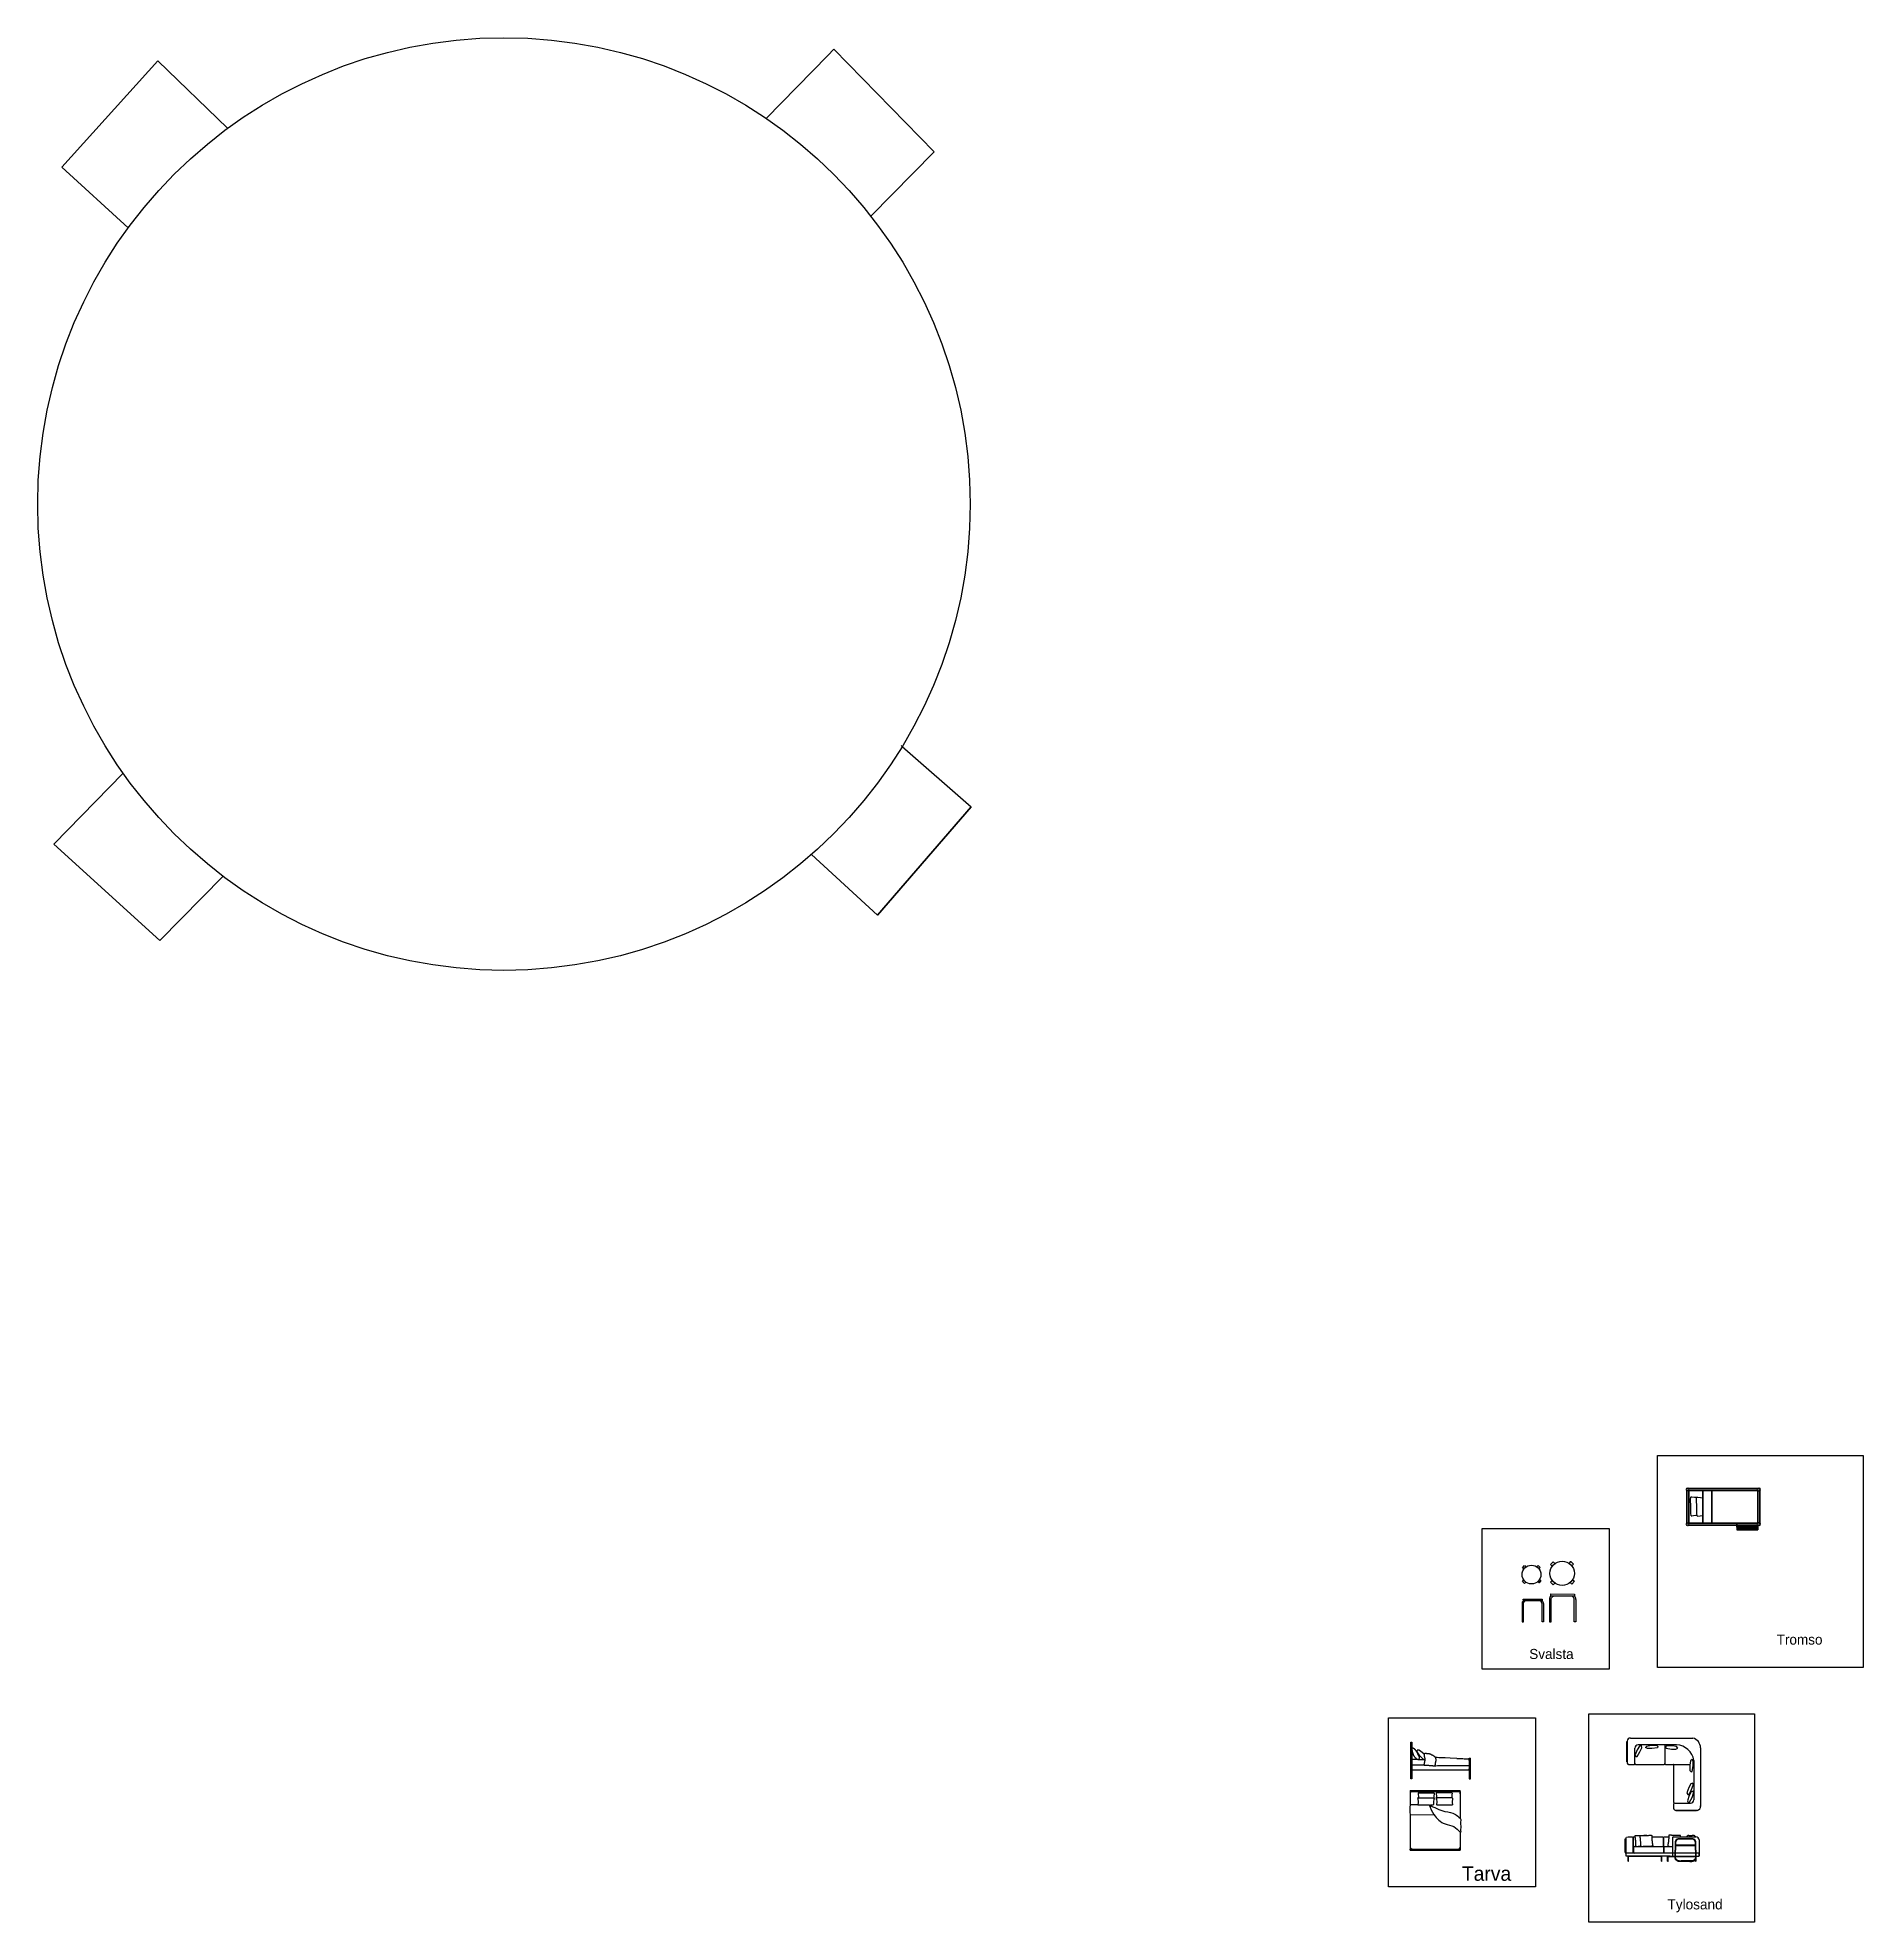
# Model space of a CAD drawing. Header units: centimetres. Extents: x -2849 to 3476, y -1522 to 5005.
import ezdxf

# ---------------------------------------------------------------- set-up
doc = ezdxf.new("R2010")
doc.units = ezdxf.units.CM
doc.layers.add('A-FLOR-LEVL', color=7, linetype='Continuous', lineweight=35)

# ---------------------------------------------------------------- blocks, each defined once
blk = doc.blocks.new('A$C52764F6E')
at = {"color": 7}
for p, q in [((-354.9, 279.1), (-354.9, 202.4)), ((-184.4, 266.2), (-317.6, 266.2)), ((-224.6, 266.2), (-224.6, 201.4)), ((-350.8, 198.8), (-330.4, 198.8)), ((-328.6, 201.9), (-328.6, 255.2)), ((-326.8, 198.8), (-226.7, 198.9)), ((-222.4, 198.9), (-137.5, 198.9)), ((-194.7, 197.8), (-194.7, 67.7)), ((-126.4, 198.9), (-124.7, 198.9)), ((-124.7, 212.3), (-124.7, 75.5)), ((-194.7, 61.2), (-194.7, 45.7)), ((-190.7, 64.5), (-135.7, 64.5)), ((-112.5, 39), (-186.4, 39))]:
    blk.add_line(p, q, dxfattribs=at)
for points in [[(-356.7, 278), (-354.9, 278), (-354.9, 207.2), (-356.7, 207.2)], [(-186.4, 39), (-114.9, 39), (-114.9, 38.1), (-186.4, 38.1)]]:
    blk.add_lwpolyline(points, close=True, dxfattribs=at)
for points in [[(-343.8, 290.1), (-128.2, 290.1)], [(-101.3, 256.2), (-101.3, 52.4)]]:
    blk.add_lwpolyline(points)
for points in [[(-311, 242), (-305.1, 256.3), (-306, 263.6), (-312.7, 261.8), (-320.7, 248.9), (-327.8, 231.6), (-325.6, 225.5), (-321.2, 225.6), (-311, 242)], [(-269.8, 253.3), (-285.2, 253.3), (-291.6, 257), (-287.5, 262.4), (-272.5, 264.9), (-253.7, 264.9), (-248.9, 260.6), (-250.7, 256.5), (-269.8, 253.3)], [(-201.6, 251.8), (-186.2, 251.8), (-179.8, 255.4), (-184, 260.9), (-198.9, 263.4), (-217.7, 263.4), (-222.5, 259.1), (-220.7, 254.9), (-201.6, 251.8)], [(-126.4, 193.4), (-126.4, 208.8), (-130, 215.2), (-135.5, 211.1), (-138, 196.1), (-138, 177.3), (-133.7, 172.5), (-129.6, 174.3), (-126.4, 193.4)], [(-131.9, 112), (-127, 126.6), (-128.4, 133.9), (-134.9, 131.7), (-142, 118.3), (-148.1, 100.6), (-145.6, 94.6), (-141.1, 95), (-131.9, 112)], [(-130.4, 84.5), (-125.4, 99.1), (-126.8, 106.3), (-133.3, 104.1), (-140.5, 90.8), (-146.5, 73), (-144, 67), (-139.5, 67.4), (-130.4, 84.5)]]:
    blk.add_lwpolyline(points, dxfattribs=at)
for centre, radius, start, end in [((-343.8, 279.1), 11, 90, 180), ((-317.6, 255.2), 11, 90, 180), ((-186.8, 203.6), 62.7, 8.02146, 87.7588), ((-136.4, 255.9), 35.1, 359.62521, 76.46335), ((-350.8, 202.9), 4.13, 187.07991, 270), ((-333, 202.4), 4.44, 305.96146, 6.03927), ((-324.2, 202.4), 4.44, 173.96073, 234.03854), ((-227.2, 201.5), 2.68, 281.39535, 357.14127), ((-221.9, 201.5), 2.68, 182.85873, 258.42114), ((-192.4, 196.5), 2.7, 117.8423, 149.74503), ((-190.2, 69.2), 4.71, 197.76583, 264.587), ((-135.7, 75.5), 11, 270, 0), ((-185.3, 48.9), 9.9, 192.25071, 265.28233), ((-190.2, 59.8), 4.71, 95.413, 162.23417), ((-116.3, 53.6), 15, 284.70452, 4.47615)]:
    blk.add_arc(centre, radius, start, end, dxfattribs=at)
blk = doc.blocks.new('A$C503C4126')
at = {"color": 7}
for p, q in [((46.7, 144.7), (124.8, 144.7)), ((135.8, 133.7), (135.8, 88.5)), ((-110.2, 60.4), (-110.2, 77.9)), ((-108.3, 60.4), (-108.3, 76)), ((5.4, 76), (-108.3, 76)), ((5.4, 60.4), (5.4, 76)), ((7.3, 60.4), (7.3, 77.8)), ((24.6, 87.7), (7.8, 87.7)), ((26.8, 77.9), (52.5, 77.9)), ((26.8, 60.4), (26.8, 77.9)), ((28.7, 76), (52.5, 76)), ((28.7, 60.4), (28.7, 76)), ((123.2, 115.4), (54.4, 115.4)), ((123.2, 113.5), (54.4, 113.5)), ((54.4, 77.9), (123.2, 77.9)), ((54.4, 76), (123.2, 76)), ((134.8, 87.5), (125.1, 87.5)), ((125.1, 77.9), (134.8, 77.9)), ((135.8, 86.5), (135.8, 77.9)), ((135.8, 78.9), (135.8, 86.5))]:
    blk.add_line(p, q, dxfattribs=at)
for points in [[(-119.6, 91.1), (-119.6, 138), (-118.4, 138), (-118.4, 91.1)], [(-117.1, 140.8), (-115.7, 143.4), (-109.3, 144.7), (-96.2, 144.7), (-93.6, 143.5), (-92.4, 138.2)], [(-109.3, 144.7), (-96.2, 144.7)], [(-92.4, 87.7), (-92.4, 144.7), (-85.4, 144.7)], [(-92.4, 144.7), (-92.4, 109.3)], [(-85.7, 149), (-84.8, 149.1), (-83.2, 149.2), (-81.2, 149.2), (-78.7, 149.2), (-76, 149.1), (-73.1, 149.1), (-70.2, 149.1), (-67.4, 149.1), (-64.8, 149.2), (-62.4, 149.3), (-60.1, 149.4), (-58.1, 149.5), (-56.2, 149.6), (-54.6, 149.8), (-53.2, 149.9), (-51.9, 150), (-50.8, 150.1), (-49.9, 150.2), (-49.2, 150.3), (-48.5, 150.3), (-48, 150.4), (-47.6, 150.4), (-47.3, 150.4), (-47, 150.4), (-46.7, 150.4), (-46.5, 150.4), (-46.3, 150.4), (-46.1, 150.3), (-45.9, 150.3), (-45.8, 150.2), (-45.7, 150.1), (-45.6, 150), (-45.5, 149.8), (-45.4, 149.6), (-45.4, 149.4), (-45.3, 149.3)], [(-65, 110.9), (-65.8, 110.9), (-67.2, 110.8), (-68.6, 110.7), (-70, 110.7), (-71.3, 110.6), (-72.6, 110.5), (-73.8, 110.5), (-75, 110.5), (-76.1, 110.4), (-77.1, 110.4), (-78, 110.4), (-78.8, 110.4), (-79.5, 110.4), (-80.1, 110.4), (-80.6, 110.5), (-81, 110.5), (-81.3, 110.6), (-81.6, 110.7), (-81.8, 110.8), (-81.9, 110.9), (-82.1, 111), (-82.2, 111.2), (-82.3, 111.4), (-82.4, 111.5), (-82.5, 111.7), (-82.5, 111.9), (-82.6, 112.1), (-82.6, 112.3), (-82.7, 112.5), (-82.7, 112.7), (-82.7, 113), (-82.7, 113.3), (-82.7, 113.8), (-82.8, 114.4), (-82.8, 115.2), (-82.8, 116.2), (-82.9, 117.4), (-82.9, 118.8), (-83, 120.4), (-83, 122.1), (-83.1, 123.8), (-83.2, 125.7), (-83.4, 127.6), (-83.5, 129.4), (-83.7, 131.3), (-83.8, 133.1), (-84, 134.8), (-84.2, 136.5), (-84.4, 138.1), (-84.6, 139.6), (-84.8, 140.9), (-85, 142.2), (-85.2, 143.3), (-85.3, 144.3), (-85.5, 145.1), (-85.6, 146), (-85.7, 146.7), (-85.7, 147.5), (-85.7, 148.2), (-85.7, 149)], [(-68.7, 149), (-67.8, 149.1), (-66.3, 149.2), (-64.2, 149.2), (-61.8, 149.2), (-59, 149.1), (-56.2, 149.1), (-53.3, 149.1), (-50.5, 149.1), (-47.8, 149.2), (-45.4, 149.3), (-43.2, 149.4), (-41.1, 149.5), (-39.3, 149.6), (-37.6, 149.8), (-36.2, 149.9), (-34.9, 150), (-33.8, 150.1), (-32.9, 150.2), (-32.2, 150.3), (-31.6, 150.3), (-31.1, 150.4), (-30.6, 150.4), (-30.3, 150.4), (-30, 150.4), (-29.7, 150.4), (-29.5, 150.4), (-29.3, 150.4), (-29.1, 150.3), (-29, 150.3), (-28.8, 150.2), (-28.7, 150.1), (-28.6, 150), (-28.5, 149.8), (-28.4, 149.6), (-28.4, 149.4), (-28.3, 149), (-28.3, 148.5), (-28.2, 147.8), (-28.2, 147), (-28.2, 146), (-28.1, 144.7), (-28.1, 143.3), (-28, 141.6), (-28, 139.9), (-27.9, 138), (-27.8, 136.1), (-27.6, 134.1), (-27.5, 132.1), (-27.2, 130.2), (-27, 128.2), (-26.7, 126.4), (-26.4, 124.6), (-26.1, 122.9), (-25.9, 121.4), (-25.6, 120), (-25.4, 118.8), (-25.3, 117.7), (-25.1, 116.8), (-25, 116.1), (-25, 115.4), (-24.9, 114.9), (-24.9, 114.5), (-24.9, 114.1), (-24.9, 113.8), (-24.8, 113.5), (-24.8, 113.3), (-24.8, 113.1), (-24.8, 112.9), (-24.8, 112.7), (-24.9, 112.5), (-25, 112.4), (-25.2, 112.2), (-25.4, 112.1), (-25.7, 112), (-26, 111.9), (-26.5, 111.9), (-27.1, 111.8), (-27.8, 111.7), (-28.6, 111.7), (-29.6, 111.6), (-30.7, 111.6), (-32, 111.5), (-33.4, 111.5), (-34.9, 111.4), (-36.4, 111.4), (-38, 111.3), (-39.6, 111.3), (-41.2, 111.2), (-42.8, 111.1), (-44.3, 111.1), (-45.8, 111), (-47.3, 110.9), (-48.8, 110.9), (-50.2, 110.8), (-51.6, 110.7), (-53, 110.7), (-54.3, 110.6), (-55.6, 110.5), (-56.9, 110.5), (-58.1, 110.5), (-59.2, 110.4), (-60.2, 110.4), (-61.1, 110.4), (-61.9, 110.4), (-62.6, 110.4), (-63.1, 110.4), (-63.6, 110.5), (-64, 110.5), (-64.3, 110.6), (-64.6, 110.7), (-64.8, 110.8), (-65, 110.9), (-65.1, 111), (-65.2, 111.2), (-65.3, 111.4), (-65.4, 111.5), (-65.5, 111.7), (-65.6, 111.9), (-65.6, 112.1), (-65.7, 112.3), (-65.7, 112.5), (-65.7, 112.7), (-65.7, 113), (-65.7, 113.3), (-65.8, 113.8), (-65.8, 114.4), (-65.8, 115.2), (-65.8, 116.2), (-65.9, 117.4), (-65.9, 118.8), (-66, 120.4), (-66.1, 122.1), (-66.2, 123.8), (-66.3, 125.7), (-66.4, 127.6), (-66.5, 129.4), (-66.7, 131.3), (-66.9, 133.1), (-67, 134.8), (-67.2, 136.5), (-67.4, 138.1), (-67.6, 139.6), (-67.8, 140.9), (-68, 142.2), (-68.2, 143.3), (-68.4, 144.3), (-68.5, 145.1), (-68.6, 146), (-68.7, 146.7), (-68.7, 147.5), (-68.8, 148.2), (-68.7, 149)], [(71.4, 149), (70.5, 149.1), (69, 149.2), (66.9, 149.2), (64.5, 149.2), (61.8, 149.1), (58.9, 149.1), (56, 149.1), (53.2, 149.1), (50.5, 149.2), (48.1, 149.3), (45.9, 149.4), (43.8, 149.5), (42, 149.6), (40.4, 149.8), (38.9, 149.9), (37.6, 150), (36.6, 150.1), (35.7, 150.2), (34.9, 150.3), (34.3, 150.3), (33.8, 150.4), (33.4, 150.4), (33, 150.4), (32.7, 150.4), (32.5, 150.4), (32.2, 150.4), (32, 150.4), (31.8, 150.3), (31.7, 150.3), (31.5, 150.2), (31.4, 150.1), (31.3, 150), (31.2, 149.8), (31.2, 149.6), (31.1, 149.4), (31.1, 149), (31, 148.5), (31, 147.8), (30.9, 147), (30.9, 146), (30.9, 144.7), (30.8, 143.3), (30.8, 141.6), (30.7, 139.9), (30.6, 138), (30.5, 136.1), (30.4, 134.1), (30.2, 132.1), (30, 130.2), (29.7, 128.2), (29.4, 126.4), (29.1, 124.6), (28.9, 122.9), (28.6, 121.4), (28.4, 120), (28.1, 118.8), (28, 117.7), (27.9, 116.8), (27.8, 116.1), (27.7, 115.4), (27.7, 114.9), (27.6, 114.5), (27.6, 114.1), (27.6, 113.8), (27.6, 113.5), (27.5, 113.3), (27.5, 113.1), (27.5, 112.9), (27.6, 112.7), (27.6, 112.5), (27.7, 112.4), (27.9, 112.2), (28.1, 112.1), (28.4, 112), (28.8, 111.9), (29.2, 111.9), (29.8, 111.8), (30.5, 111.7), (31.3, 111.7), (32.3, 111.6), (33.4, 111.6), (34.7, 111.5), (36.1, 111.5), (37.6, 111.4), (39.1, 111.4), (40.7, 111.3), (42.3, 111.3), (43.7, 111.2)], [(43.7, 141.7), (43.7, 89.1)], [(71.2, 144.7), (71.2, 145.1), (71.3, 146), (71.4, 146.7), (71.5, 147.5), (71.5, 148.2), (71.4, 149)], [(94.5, 144.4), (94.7, 145.5), (95, 146.4), (95.2, 147.1), (95.5, 147.8), (95.8, 148.2), (96.1, 148.6), (96.4, 148.9), (96.7, 149.2), (97, 149.4), (97.2, 149.5), (97.5, 149.7), (97.9, 149.8), (98.3, 149.8), (98.7, 149.8), (99.3, 149.8), (99.9, 149.8), (100.7, 149.7), (101.6, 149.7), (102.6, 149.6), (103.6, 149.5), (104.7, 149.4), (105.8, 149.4), (106.9, 149.3), (107.9, 149.3), (109, 149.4), (110, 149.4), (110.9, 149.5), (111.8, 149.7), (112.6, 149.8), (113.4, 149.9), (114, 150.1), (114.7, 150.2), (115.2, 150.3), (115.7, 150.4), (116.1, 150.5), (116.5, 150.5), (116.9, 150.5), (117.3, 150.4), (117.7, 150.3), (118.2, 150.1), (118.6, 149.8), (119.1, 149.5), (119.6, 149.1), (120.1, 148.5), (120.5, 147.8), (120.8, 146.8), (121, 145.8), (121.1, 144.7)], [(43.7, 85.9), (43.7, 77.9)], [(52.5, 87.5), (45.4, 87.5)], [(123.2, 87.5), (54.4, 87.5)], [(123.2, 60.4), (123.2, 65.4)], [(125, 72.9), (125.1, 72.9), (125.1, 60.4)], [(103.9, 61.2), (73.7, 61.2)], [(103.9, 59.3), (73.7, 59.3)]]:
    blk.add_lwpolyline(points, dxfattribs=at)
for points in [[(36, 77.9), (-116.1, 77.9, -0.414214), (-117.1, 78.9), (-117.1, 140.8)], [(-28.1, 144.7), (7.2, 144.7, -0.414214), (12.2, 139.7), (12.2, 110.5)], [(12.2, 110.5), (12.2, 139.7, -0.414214), (17.2, 144.7), (30.9, 144.7)], [(125.1, 98.7), (125.1, 127, 0.318112), (114.1, 138), (63.5, 138, 0.280995), (52.5, 127), (52.5, 98.7)], [(123.2, 98.7), (123.2, 125.1, 0.414214), (112.2, 136.1), (65.4, 136.1, 0.414214), (54.4, 125.1), (54.4, 98.7)], [(-87.5, 110.5), (11.9, 110.5, -0.414214), (13.9, 108.5), (13.9, 89.7, -0.414214), (11.9, 87.7), (-117.1, 87.7)], [(44.7, 87.7), (18.9, 87.7, -0.414214), (13.9, 92.7), (13.9, 106.1, -0.414214), (18.9, 111.1), (43.7, 111.1)], [(67.3, 59.3), (63.5, 59.3, -0.280995), (52.5, 70.3), (52.5, 98.7)], [(67.3, 61.2), (65.4, 61.2, -0.414214), (54.4, 72.2), (54.4, 98.7)], [(123.2, 98.7), (123.2, 72.2, -0.414214), (112.2, 61.2), (110.4, 61.2)], [(125.1, 98.7), (125.1, 70.3, -0.318112), (114.1, 59.3), (110.4, 59.3)], [(135.8, 88.5), (135.8, 88.5, -0.414214), (134.8, 87.5)]]:
    blk.add_lwpolyline(points, format="xyb", dxfattribs=at)
for points in [[(67.3, 61.8), (73.7, 61.8), (73.7, 58.6), (67.3, 58.6)], [(110.4, 61.8), (103.9, 61.8), (103.9, 58.6), (110.4, 58.6)]]:
    blk.add_lwpolyline(points, close=True, dxfattribs=at)
for centre, radius, start, end in [((47.8, 140.6), 4.2, 104.72771, 165.27911), ((124.8, 133.7), 11, 0, 90), ((-115.2, 90.6), 4.43, 173.55231, 243.66822), ((-115.2, 90.7), 3.28, 171.68096, 232.60676), ((-33.7, 98.9), 58.1, 171.46557, 188.21359), ((-86.8, 105.9), 4.69, 98.55253, 159.15027), ((-86.7, 92.5), 4.87, 202.46198, 260.84675), ((45.6, 89.3), 1.84, 186.95219, 266.14959), ((45.5, 85.8), 1.73, 91.00105, 175.89716), ((45.9, 80.1), 2.35, 202.30678, 250.62266), ((134.8, 86.5), 1, 0, 90), ((134.8, 78.9), 1, 270, 360), ((-109.3, 60.6), 0.962, 188.51407, 351.48593), ((6.3, 60.6), 0.962, 188.51407, 351.48593), ((27.8, 60.6), 0.962, 188.51407, 351.48593), ((124.2, 60.6), 0.962, 188.51407, 351.48593)]:
    blk.add_arc(centre, radius, start, end, dxfattribs=at)

msp = doc.modelspace()

# ---------------------------------------------------------------- linework, layer by layer
at = {"ltscale": 1.3}
for p, q in [((-111.8, 4943.5), (-90.1, 4965.6)), ((256.5, 4610.1), (-90.1, 4965.6)), ((-2765.4, 4556.7), (-2432, 4925.1)), ((-2432, 4925.1), (-2190.8, 4691.8)), ((-111.8, 4943.5), (-325.4, 4725.8)), ((256.5, 4610.1), (37.5, 4386.9)), ((-2535.1, 4346.2), (-2765.4, 4556.7)), ((146.3, 2550.1), (142.5, 2553.4)), ((146.3, 2550.1), (385.4, 2341.4)), ((-2793.2, 2211.6), (-2552.1, 2457.2)), ((385.4, 2341.4), (60.4, 1965.6)), ((60.4, 1965.6), (385.4, 2341.4)), ((-2424.9, 1878.2), (-2793.2, 2211.6)), ((-168.4, 2175.5), (60.4, 1965.6)), ((-2424.9, 1878.2), (-2206.4, 2100.7))]:
    msp.add_line(p, q, dxfattribs=at)
at = {"color": 0}
for p, q in [((2901.8, -115.8), (2919.4, -113.4)), ((2919.4, -113.4), (2920.4, -113.5))]:
    msp.add_line(p, q, dxfattribs=at)
for p, q in [((2295.4, -294.5), (2302.2, -287.1)), ((2300.1, -298.7), (2295.4, -294.5)), ((2302.2, -287.1), (2307, -291.8)), ((2348.9, -286.7), (2344.6, -291.1)), ((2348.9, -286.7), (2349.4, -286.3)), ((2356.3, -293.4), (2349.4, -286.3)), ((2356.3, -293.4), (2351.9, -297.9)), ((2392.5, -283.2), (2401.2, -273.6)), ((2398.5, -288.7), (2392.5, -283.2)), ((2401.2, -273.6), (2407.6, -279.7)), ((2462, -273.1), (2456.4, -278.8)), ((2462, -273.1), (2462.6, -272.5)), ((2471.7, -281.8), (2462.6, -272.5)), ((2471.7, -281.8), (2465.9, -287.7)), ((2294.9, -341.7), (2299.7, -336.8)), ((2302.3, -348.5), (2294.9, -341.7)), ((2302.3, -348.5), (2306.7, -344)), ((2347.8, -342.5), (2352.4, -346.7)), ((2358.9, -339.1), (2352.4, -346.7)), ((2352.4, -346.7), (2358.9, -339.1)), ((2354.1, -334.9), (2354, -334.9)), ((2354.1, -334.9), (2358.9, -339.1)), ((2391.8, -344.7), (2398.1, -338.2)), ((2401.4, -353.4), (2391.8, -344.7)), ((2393.9, -385.3), (2474.8, -385.5)), ((2393.9, -392.4), (2393.9, -385.3)), ((2401.4, -353.4), (2407.1, -347.6)), ((2460.5, -345.6), (2466.5, -351.1)), ((2475, -341.3), (2466.5, -351.1)), ((2466.5, -351.1), (2475, -341.3)), ((2468.8, -335.8), (2468.7, -335.7)), ((2468.8, -335.8), (2475, -341.3)), ((2474.8, -385.5), (2474.8, -385.5)), ((2474.8, -385.5), (2474.8, -392.4)), ((2293.5, -418.5), (2293.5, -481.5)), ((2298, -403.4), (2363.5, -403.6)), ((2298.1, -409.2), (2298, -403.4)), ((2363.5, -409.2), (2298.1, -409.2)), ((2298.4, -481.6), (2298.4, -419.9)), ((2363.2, -481.6), (2363.2, -419.9)), ((2363.5, -403.6), (2363.5, -403.6)), ((2363.5, -403.6), (2363.5, -409.2)), ((2368.1, -418.5), (2368.1, -481.5)), ((2388.2, -403.9), (2388.2, -481.9)), ((2474.8, -392.4), (2393.9, -392.4)), ((2394.4, -481.9), (2394.4, -405.7)), ((2474.4, -481.9), (2474.4, -405.7)), ((2480.5, -403.9), (2480.5, -481.9)), ((2293.5, -481.5), (2298.4, -481.6)), ((2368.1, -481.5), (2363.2, -481.6)), ((2388.2, -481.9), (2394.4, -481.9)), ((2480.5, -481.9), (2474.4, -481.9)), ((1907.8, -901.9), (1907.8, -898.7)), ((1907.8, -898.7), (1911.7, -898.7)), ((1911.7, -898.7), (1911.7, -901.7)), ((1934.4, -958.6), (1911.7, -958.6)), ((1934.4, -958.6), (1956.1, -958.6)), ((2066.9, -978.8), (2098.6, -979)), ((2098.6, -979), (2110.6, -979.4)), ((2110.9, -962.5), (2110.9, -954.4)), ((2110.9, -954.4), (2114.7, -954.4)), ((2114.9, -954.4), (2114.7, -954.4)), ((2114.9, -962.1), (2114.9, -954.4)), ((1911.9, -994.8), (2110.8, -994.8)), ((2110.9, -994.3), (2110.9, -991.4)), ((1906.5, -1065.4), (1906.5, -1115.4)), ((1906.5, -1065.4), (2078.9, -1065.4)), ((1906.5, -1065.4), (1906.5, -1069.4)), ((1906.5, -1069.4), (2078.9, -1069.4)), ((2078.9, -1069.4), (2078.9, -1065.4)), ((2078.9, -1069.4), (2078.9, -1074.8)), ((2079.1, -1075.7), (2079.1, -1115.4)), ((1932.6, -1115.4), (1906.5, -1115.4)), ((1906.5, -1149.7), (1988.5, -1149.4)), ((1906.5, -1149.7), (1906.5, -1272.6)), ((1932.6, -1115.4), (1971.3, -1115.4)), ((1971.3, -1115.4), (1971.3, -1115.4)), ((2079.1, -1115.4), (2078.7, -1149.7)), ((2078.7, -1149.7), (2078.7, -1161.6)), ((2078.7, -1210.2), (2078.7, -1272.6)), ((1906.5, -1272.6), (1906.5, -1268.6)), ((1906.5, -1268.6), (2078.7, -1268.6)), ((1906.5, -1272.6), (1906.5, -1269.4)), ((1906.5, -1272.6), (2078.7, -1272.6))]:
    msp.add_line(p, q)
at = {"color": 7}
for p, q in [((1911.7, -977.2), (1953.4, -977.2)), ((1932, -1092.8), (1933.6, -1107.8)), ((1933.6, -1107.8), (1932.6, -1115.4)), ((1988.2, -1097.5), (1987.2, -1097.6)), ((1989, -1096.2), (1988.2, -1097.5)), ((1988.4, -1090.8), (1989, -1093.7)), ((1989, -1093.7), (1989, -1096.2)), ((1996.4, -1090.8), (1995.7, -1093.7)), ((1995.7, -1093.7), (1995.8, -1096.2)), ((1995.8, -1096.2), (1996.5, -1097.5)), ((1996.5, -1097.5), (1997.5, -1097.6)), ((2052.8, -1092.8), (2051.1, -1107.8)), ((2051.1, -1107.8), (2052.1, -1115.4))]:
    msp.add_line(p, q, dxfattribs=at)
at = {"color": 6}
msp.add_lwpolyline([(2763.2, 94.1), (3475.8, 94.1), (3475.8, -640.4), (2763.2, -640.4)], close=True, dxfattribs=at)
at = {"color": 0}
for points in [[(2879.8, -114.1), (2878.8, -105.5), (2878.1, -82), (2877.5, -58.5), (2878, -49.9), (2879.6, -49.1), (2881.9, -49), (2891.3, -50.3), (2899.4, -50.1)], [(2899, -106.2), (2899.1, -105.7), (2899.3, -83), (2897.9, -59.5), (2898.5, -51.3), (2899.2, -50.1), (2902.1, -50.1), (2920.6, -52.5)], [(2879.8, -114.1), (2881.4, -114.8), (2888.1, -113.7), (2893.5, -112.8)], [(2893.5, -112.8), (2899.7, -113.5)], [(2901.8, -115.8), (2900.2, -115.1), (2899.2, -106.5), (2899, -106.2)]]:
    msp.add_lwpolyline(points, dxfattribs=at)
at = {"color": 2}
msp.add_lwpolyline([(2155.2, -158), (2595.5, -158), (2595.5, -646), (2155.2, -646)], close=True, dxfattribs=at)
at = {"color": 1}
msp.add_lwpolyline([(1830.4, -814.3), (2340.1, -814.3), (2340.1, -1399.6), (1830.4, -1399.6)], close=True, dxfattribs=at)
at = {"color": 3}
msp.add_lwpolyline([(2525.3, -800.2), (3098.4, -800.2), (3098.4, -1522.4), (2525.3, -1522.4)], close=True, dxfattribs=at)
at = {"color": 7}
for points in [[(1911.7, -901.7), (1911.7, -1025.8), (1907.8, -1025.8), (1907.8, -901.9)], [(1909.7, -900.3), (1909.8, -900.3)], [(1937.1, -955.7), (1937.9, -954.3), (1938.4, -953), (1938.5, -951.8), (1938.4, -950.7), (1938.1, -949.6), (1937.6, -948.7), (1937.1, -947.8), (1936.6, -946.9), (1936.1, -946.1), (1935.6, -945.3), (1935.2, -944.6), (1934.8, -943.9), (1934.5, -943.2), (1934.2, -942.5), (1933.9, -941.8), (1933.6, -941.1), (1933.3, -940.4), (1933, -939.6), (1932.6, -938.9), (1932.3, -938.1), (1932, -937.3), (1931.6, -936.5), (1931.2, -935.7), (1930.8, -934.9), (1930.3, -934.1), (1929.8, -933.3), (1929.3, -932.5), (1928.8, -931.7), (1928.3, -930.9), (1927.7, -930.1), (1927.2, -929.3), (1926.7, -928.6), (1926.2, -927.9), (1925.7, -927.2), (1925.2, -926.6), (1924.7, -925.9), (1924.2, -925.3), (1923.7, -924.7), (1923.2, -924.2), (1922.6, -923.6), (1922, -923.1), (1921.3, -922.6), (1920.6, -922.1), (1920, -921.6), (1919.3, -921.2), (1918.6, -920.8), (1918, -920.4), (1917.4, -920.1), (1916.9, -919.9), (1916.4, -919.7), (1916, -919.5), (1915.6, -919.4), (1915.3, -919.3), (1914.9, -919.3), (1914.7, -919.3), (1914.4, -919.3), (1914.1, -919.4), (1913.9, -919.5), (1913.7, -919.6), (1913.4, -919.7), (1913.2, -919.8), (1913, -920), (1912.8, -920.2), (1912.6, -920.4), (1912.5, -920.6), (1912.3, -920.9), (1912.1, -921.1), (1912, -921.4), (1911.8, -921.7), (1911.7, -922), (1911.6, -922.3), (1911.5, -922.7), (1911.5, -923), (1911.5, -923.4), (1911.5, -923.7), (1911.5, -924.1), (1911.6, -924.5), (1911.6, -924.8), (1911.7, -925.1), (1911.8, -925.4), (1911.8, -925.7), (1911.9, -926), (1912, -926.2), (1912.1, -926.5), (1912.1, -926.8), (1912.2, -927), (1912.3, -927.3), (1912.4, -927.6), (1912.4, -927.9), (1912.5, -928.3), (1912.5, -928.7), (1912.6, -929.1), (1912.6, -929.5), (1912.7, -929.9), (1912.7, -930.3), (1912.8, -930.8), (1912.9, -931.2), (1913, -931.7), (1913.1, -932.2), (1913.2, -932.6), (1913.3, -933), (1913.4, -933.5), (1913.5, -933.9), (1913.7, -934.2), (1913.9, -934.5), (1914, -934.9), (1914.2, -935.1), (1914.4, -935.4), (1914.6, -935.7), (1914.8, -936), (1914.9, -936.3), (1915.1, -936.7), (1915.3, -937.1), (1915.4, -937.5), (1915.5, -937.9), (1915.6, -938.4), (1915.7, -938.9), (1915.8, -939.3), (1915.9, -939.8), (1916, -940.2), (1916.1, -940.6), (1916.3, -941), (1916.4, -941.4), (1916.5, -941.9), (1916.7, -942.3), (1916.9, -942.8), (1917.2, -943.4), (1917.5, -944), (1917.9, -944.7), (1918.4, -945.4), (1918.8, -946.2), (1919.3, -947), (1919.8, -947.8), (1920.3, -948.5), (1920.8, -949.2), (1921.3, -949.8), (1921.7, -950.3), (1922.1, -950.7), (1922.4, -951.1), (1922.7, -951.3), (1923, -951.5), (1923.3, -951.7), (1923.5, -951.8), (1923.7, -952), (1923.9, -952.1), (1924.1, -952.2), (1924.3, -952.4), (1924.5, -952.5), (1924.7, -952.7), (1924.9, -952.9), (1925.1, -953.1), (1925.3, -953.3), (1925.5, -953.6), (1925.7, -953.8), (1926, -954.1), (1926.2, -954.4), (1926.4, -954.7), (1926.7, -955), (1926.9, -955.3), (1927.2, -955.6), (1927.5, -955.8), (1927.8, -956.1), (1928.1, -956.3), (1928.4, -956.5), (1928.7, -956.7), (1929.1, -956.8), (1929.4, -957), (1929.8, -957.2), (1930.3, -957.4), (1930.7, -957.5), (1931.2, -957.7), (1931.6, -957.8), (1932.1, -958), (1932.5, -958.1), (1932.9, -958.2), (1933.2, -958.3), (1933.5, -958.4), (1933.8, -958.4), (1934, -958.4), (1934.2, -958.5), (1934.4, -958.4), (1934.5, -958.4), (1934.7, -958.3), (1934.9, -958.2), (1935.1, -958.1), (1935.3, -958), (1935.5, -957.8), (1935.8, -957.5), (1936.1, -957.2), (1936.4, -956.8), (1936.7, -956.3), (1937.1, -955.7)], [(1954.3, -940.1), (1942, -929.2), (1935.5, -926.6), (1930.5, -926.5), (1929.7, -927.5), (1929.4, -929.4), (1929.9, -930.9), (1932.2, -937.2), (1936.7, -943.7), (1941.4, -948.7), (1949.6, -956), (1955.4, -958), (1956.8, -959.1)], [(2067.4, -954.7), (2044.6, -953.9), (2027.2, -953.3), (2014.4, -952.7), (2005.4, -952.2), (1999.6, -951.7), (1996.1, -951.3), (1994.2, -950.9), (1993.1, -950.4), (1992.2, -949.9), (1991.3, -949.3), (1990.4, -948.7), (1989.5, -948.1), (1988.6, -947.4), (1987.6, -946.7), (1986.5, -946), (1985.4, -945.2), (1984.2, -944.5), (1982.9, -943.7), (1981.5, -943), (1980.1, -942.3), (1978.7, -941.6), (1977.4, -941), (1976, -940.4), (1974.8, -940), (1973.6, -939.6), (1972.6, -939.3), (1971.6, -939.1), (1970.6, -939), (1969.7, -938.9), (1968.7, -938.8), (1967.8, -938.7), (1966.8, -938.6), (1965.8, -938.6), (1964.7, -938.5), (1963.6, -938.4), (1962.6, -938.3), (1961.5, -938.3), (1960.5, -938.2), (1959.5, -938.2), (1958.6, -938.2), (1957.8, -938.3), (1957.1, -938.3), (1956.5, -938.5), (1955.9, -938.7), (1955.4, -938.9), (1955, -939.2), (1954.7, -939.5), (1954.4, -939.9), (1954.2, -940.4), (1954, -940.9), (1954, -941.5), (1953.9, -942.1), (1954, -942.9), (1954.1, -943.7), (1954.2, -944.6), (1954.4, -945.6), (1954.7, -946.7), (1954.9, -947.8), (1955.2, -949.1), (1955.5, -950.3), (1955.8, -951.6), (1956.1, -952.8), (1956.4, -954), (1956.6, -955.1), (1956.7, -956.2), (1956.8, -957.2), (1956.8, -958.2), (1956.8, -959.1), (1956.7, -960.1), (1956.6, -961), (1956.5, -961.9), (1956.3, -962.9), (1956.2, -964), (1956, -965), (1955.8, -966.1), (1955.6, -967.2), (1955.4, -968.4), (1955.2, -969.4), (1955, -970.5), (1954.8, -971.5), (1954.6, -972.5), (1954.4, -973.3), (1954.2, -974.2), (1954, -974.9), (1953.9, -975.6), (1953.8, -976.2), (1953.8, -976.7), (1953.8, -977.1), (1953.9, -977.5), (1954, -977.8), (1954.3, -978), (1954.8, -978.1), (1955.6, -978.3), (1956.6, -978.4), (1957.9, -978.4), (1959.6, -978.5), (1961.7, -978.5), (1964.1, -978.6), (1966.7, -978.6), (1969.4, -978.7), (1972.2, -978.8), (1974.9, -978.9), (1977.5, -979.1), (1979.8, -979.3), (1981.7, -979.5), (1983.4, -979.8), (1984.8, -980.1), (1985.9, -980.4), (1986.9, -980.6), (1987.6, -980.7), (1988.3, -980.8), (1988.9, -980.8), (1989.6, -980.6), (1991.2, -980.3), (1994.4, -980), (2000.2, -979.6), (2009.5, -979.3), (2023.2, -979), (2042, -978.8), (2066.9, -978.8)], [(1992.3, -950), (1992.6, -950.6), (1992.9, -951.4), (1993.3, -952.4), (1993.7, -953.6), (1994.1, -954.9), (1994.5, -956.2), (1994.7, -957.6), (1994.9, -959), (1994.9, -960.3), (1994.9, -961.6), (1994.7, -962.8), (1994.5, -964.1), (1994.2, -965.2), (1993.9, -966.4), (1993.6, -967.5), (1993.3, -968.6), (1993, -969.7), (1992.8, -970.8), (1992.7, -971.8), (1992.6, -972.8), (1992.4, -973.8), (1992.3, -974.7), (1992.2, -975.5), (1992.2, -976.2), (1992.1, -976.8), (1991.9, -977.4), (1991.8, -977.9), (1991.7, -978.4), (1991.5, -978.8), (1991.3, -979.3), (1991.1, -979.8), (1990.9, -980.4)], [(2110.9, -994.3), (2110.9, -1025.8), (2114.9, -1025.8), (2114.9, -962.1)], [(2110.9, -962.5), (2110.9, -991.4)], [(2112.9, -960.8), (2113, -960.8)], [(1932, -1092.8), (1932.6, -1091.5), (1939.9, -1090.8), (1940.2, -1090.7)], [(1934, -1074.2), (1933.3, -1075.5), (1934.1, -1081.2), (1934.7, -1085.9)], [(1934, -1074.2), (1941.2, -1073.5), (1961.2, -1073.5), (1981.1, -1073.5), (1988.4, -1074.2), (1989, -1075.5), (1989, -1077.5), (1987.7, -1085.4), (1988.4, -1090.8)], [(1934.7, -1085.9), (1934, -1091.1)], [(1940.2, -1090.7), (1940.6, -1090.8), (1959.8, -1091.5), (1979.8, -1090.8), (1986.7, -1091.5), (1987.7, -1092.1), (1987.6, -1094.6), (1986.3, -1106.3)], [(1986.3, -1106.3), (1987, -1114.7)], [(2050.8, -1074.2), (2043.5, -1073.5), (2023.6, -1073.5), (2003.7, -1073.5), (1996.4, -1074.2), (1995.7, -1075.5), (1995.7, -1077.5), (1997, -1085.4), (1996.4, -1090.8)], [(2044.5, -1090.7), (2044.2, -1090.8), (2024.9, -1091.5), (2005, -1090.8), (1998, -1091.5), (1997, -1092.1), (1997.1, -1094.6), (1998.5, -1106.3)], [(1998.5, -1106.3), (1997.7, -1114.7)], [(2052.8, -1092.8), (2052.1, -1091.5), (2044.8, -1090.8), (2044.5, -1090.7)], [(2050.8, -1074.2), (2051.5, -1075.5), (2050.7, -1081.2), (2050, -1085.9)], [(2050, -1085.9), (2050.8, -1091.1)]]:
    msp.add_lwpolyline(points, dxfattribs=at)
for points in [[(1987, -1114.7), (1985.7, -1116.5), (1975.9, -1116.7), (1975.9, -1116.7), (1975.9, -1116.7)], [(1997.7, -1114.7), (1998.8, -1115.7), (2001.7, -1115.7), (2004.1, -1115.6), (2024.9, -1115.9), (2045.9, -1115.3), (2051, -1116), (2052.1, -1115.4)]]:
    msp.add_lwpolyline(points)
at = {"ltscale": 1.3}
msp.add_circle((-1233.4, 3390), 1615.2, dxfattribs=at)
for centre, radius in [((2326.3, -318), 32.5), ((2432.6, -313.8), 42.3)]:
    msp.add_circle(centre, radius)
for centre, radius, start, end in [((2302.6, -417.2), 9.21, 119.21144, 187.87706), ((2357.5, -417.9), 10.6, 357.17913, 55.73236), ((2399.5, -402.3), 11.4, 119.21144, 187.87706), ((2467.4, -403.3), 13.1, 357.17913, 55.73236), ((1913.4, -1076.5), 7.05, 87.58405, 168.28371), ((2072, -1076.2), 7.05, 353.89096, 74.59063), ((1990.6, -1132.5), 85.8, 168.46558, 191.53085), ((1913.6, -1261.5), 7.05, 181.68759, 262.38726), ((2071.9, -1261.5), 7.05, 269.97157, 350.67123)]:
    msp.add_arc(centre, radius, start, end)
for points in [[(2298.4, -419.9), (2298.9, -415.7), (2304.8, -409.2)], [(2363.2, -419.9), (2361.8, -414.5), (2356.9, -409.2)], [(2394.4, -405.7), (2394.9, -400.5), (2402.3, -392.4)], [(2474.4, -405.7), (2472.7, -399.1), (2466.7, -392.4)], [(2067.4, -954.7), (2088.7, -955.5), (2106.4, -956.7), (2110.5, -957.3)], [(1971.3, -1115.4), (1988.5, -1149.4), (2026.7, -1181.7), (2057, -1190.9), (2078.7, -1210.2)], [(1971.3, -1115.4), (2026.6, -1138.2), (2062.6, -1148.6), (2078.7, -1161.5)], [(2078.7, -1161.5), (2081.1, -1165.9), (2080.6, -1174), (2080.6, -1180.6), (2081.1, -1194.9), (2080.7, -1205), (2081.4, -1210.6), (2078.7, -1210.2)]]:
    msp.add_spline(points, degree=3)
msp.add_point((1906.6, -1115.3))
at = {"layer": 'A-FLOR-LEVL', "color": 0}
for p, q in [((2864.2, -140), (2864.2, -26.6)), ((3111.2, -19.8), (2871.2, -19.8)), ((2871.2, -139.7), (2871.2, -27.1)), ((3110.1, -27.2), (2871.2, -27.1)), ((2920.4, -27), (2920.4, -139.1)), ((2951.6, -139.8), (2951.6, -27.3)), ((3110.1, -27.2), (3110.1, -139.7)), ((3117.4, -139.7), (3117.4, -27.2)), ((3110.1, -139.7), (2871.2, -139.7)), ((3110.1, -146.7), (2871.3, -146.7)), ((3038.1, -162.8), (3110, -162.8)), ((3038.2, -148.1), (3038.2, -139.7)), ((3038.2, -148.1), (3038.3, -162.3)), ((3038.3, -162.3), (3038.3, -162.8)), ((3040.5, -146.8), (3040.5, -162.8)), ((3040.5, -148.5), (3108.1, -148.5)), ((3108.1, -151.2), (3040.5, -151.2)), ((3040.5, -153.1), (3108.1, -153.1)), ((3108.1, -155.8), (3040.5, -155.8)), ((3040.5, -157.5), (3108.1, -157.5)), ((3108.1, -159.6), (3040.5, -159.6)), ((3040.5, -160.4), (3108.1, -160.4)), ((3108.1, -162.3), (3040.5, -162.3)), ((3108.1, -146.7), (3108.1, -162.8)), ((3110, -162.8), (3110.1, -146.7)), ((3110.1, -146.7), (3110.6, -146.7)), ((3117.4, -139.7), (3117.4, -139.9))]:
    msp.add_line(p, q, dxfattribs=at)
for centre in [(2867.9, -23.4), (3113.8, -23.9), (2867.9, -143.3), (3113.7, -143)]:
    msp.add_circle(centre, 4.88, dxfattribs=at)

# ---------------------------------------------------------------- block references
at = {"color": 3}
for name, p in [('A$C52764F6E', (3013.1, -1174.2)), ('A$C503C4126', (2771, -1370.9))]:
    msp.add_blockref(name, p, dxfattribs=at)

# ---------------------------------------------------------------- texts
at = {"color": 2, "insert": (2318.6, -575.5), "char_height": 35, "attachment_point": 1}
msp.add_mtext_dynamic_manual_height_columns('{\\C0;Svalsta}', width=151.734, gutter_width=1, heights=[0], dxfattribs=at)
at = {"color": 0, "insert": (3175.7, -525.6), "char_height": 35, "attachment_point": 1}
msp.add_mtext_dynamic_manual_height_columns('Tromso', width=583.965, gutter_width=1, heights=[0], dxfattribs=at)
at = {"insert": (2085.1, -1328.6), "char_height": 50, "attachment_point": 1}
msp.add_mtext_dynamic_manual_height_columns('Tarva', width=74.27, gutter_width=1, heights=[71], dxfattribs=at)
at = {"color": 3, "insert": (2797.5, -1442.5), "char_height": 35.2, "attachment_point": 1}
msp.add_mtext_dynamic_manual_height_columns('{\\C256;Tylosand}', width=406.987, gutter_width=1, heights=[0], dxfattribs=at)

doc.saveas('drawing.dxf')
